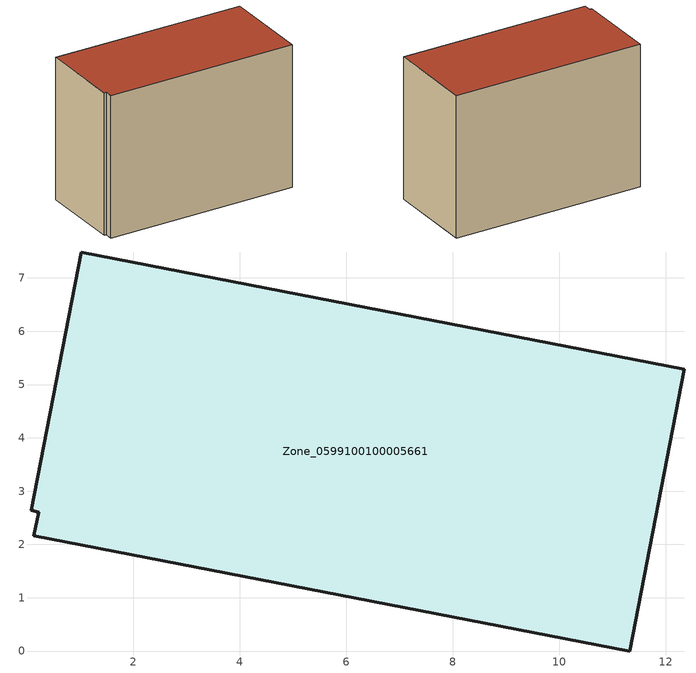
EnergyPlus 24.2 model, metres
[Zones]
Zone_0599100100005661
 floor ground (C_G): 0.14,2.17 0.23,2.61 0.09,2.64 1.02,7.49 12.35,5.29 11.32,0 z0
 wall outside (C_F): 12.35,5.29 1.02,7.49 0.09,2.64 0.23,2.61 0.14,2.17 11.32,0 12.35,5.29 z0:8.53
 roof outside (C_R): 0.23,2.61 0.14,2.17 11.32,0 12.35,5.29 1.02,7.49 0.09,2.64 z8.53
[BUILDING]
Pand.0599100100005661: North Axis=0; Terrain=City; Loads Convergence Tolerance Value=0.04; Temperature Convergence Tolerance Value=0.4; Solar Distribution=FullExterior; Maximum Number of Warmup Days=25; Minimum Number of Warmup Days=1
[Site:Location]
Rotterdam.The.Hague.AP_ZH_NLD Design_Conditions: Latitude=51.96; Longitude=4.45; Time Zone=1; Elevation=-4.5
[SITE:GROUNDTEMPERATURE:BUILDINGSURFACE]
18, 18, 18, 18, 18, 18, 18, 18, 18, 18, 18, 18
[MATERIAL] Thermal Absorptance=0.9; Solar Absorptance=0.7; Visible Absorptance=0.7
Name | Roughness | Thickness | Conductivity | Density | Specific Heat
G.TI.2006-2014 | MediumSmooth | 0.15 | 0.06 | 540 | 1210
F.TI.2006-2014 | Rough | 0.3 | 0.12 | 1920 | 840
R.TI.2006-2014 | MediumRough | 0.2 | 0.08 | 1500 | 1000
[CONSTRUCTION]
C_G: G.TI.2006-2014
C_F: F.TI.2006-2014
C_R: R.TI.2006-2014
[ZONE]
Zone_0599100100005661: Type=1; Multiplier=1; Ceiling Height=Autocalculate; Volume=Autocalculate; Floor Area=autocalculate; Part of Total Floor Area=Yes
[ZONEINFILTRATION:DESIGNFLOWRATE]
Infil_Zone_0599100100005661: Zone or ZoneList or Space or SpaceList=Zone_0599100100005661; Schedule=AlwaysOn; Design Flow Rate Calculation Method=Flow/Area; Flow Rate per Floor Area=0.0015; Constant Term Coefficient=1; Temperature Term Coefficient=0; Velocity Term Coefficient=0; Velocity Squared Term Coefficient=0
[HVACTEMPLATE:ZONE:IDEALLOADSAIRSYSTEM]
Zone_0599100100005661: Maximum Heating Supply Air Temperature=50; Minimum Cooling Supply Air Temperature=13; Maximum Heating Supply Air Humidity Ratio=0.0156; Minimum Cooling Supply Air Humidity Ratio=0.0077; Heating Limit=NoLimit; Cooling Limit=NoLimit; Dehumidification Control Type=ConstantSensibleHeatRatio; Cooling Sensible Heat Ratio=0.7; Dehumidification Setpoint=60; Humidification Control Type=None; Humidification Setpoint=30; Outdoor Air Method=None; Outdoor Air Flow Rate per Person=0.00944; Outdoor Air Flow Rate per Zone Floor Area=0; Outdoor Air Flow Rate per Zone=0; Demand Controlled Ventilation Type=None; Outdoor Air Economizer Type=NoEconomizer; Heat Recovery Type=None; Sensible Heat Recovery Effectiveness=0.7; Latent Heat Recovery Effectiveness=0.65
[ZONECONTROL:THERMOSTAT]
ThermostatControl_Zone_0599100100005661: Zone or ZoneList=Zone_0599100100005661; Control Type Schedule=DualSetpointControlType; Control 1=Thermostat_Zone_0599100100005661; Temperature Difference Between Cutout And Setpoint=0
[THERMOSTATSETPOINT:DUALSETPOINT]
Thermostat_Zone_0599100100005661: Heating Setpoint Temperature Schedule=HeatingSetpoint_Zone_0599100100005661; Cooling Setpoint Temperature Schedule=CoolingSetpoint_Zone_0599100100005661
[SCHEDULE:COMPACT]
HeatingSetpoint_Zone_0599100100005661: Through: 12/31, For: AllDays, Until: 24:00, 21
CoolingSetpoint_Zone_0599100100005661: Through: 12/31, For: AllDays, Until: 24:00, 24
DualSetpointControlType: Through: 12/31, For: AllDays, Until: 24:00, 4
AlwaysOn: Through: 12/31, For: AllDays, Until: 24:00, 1
